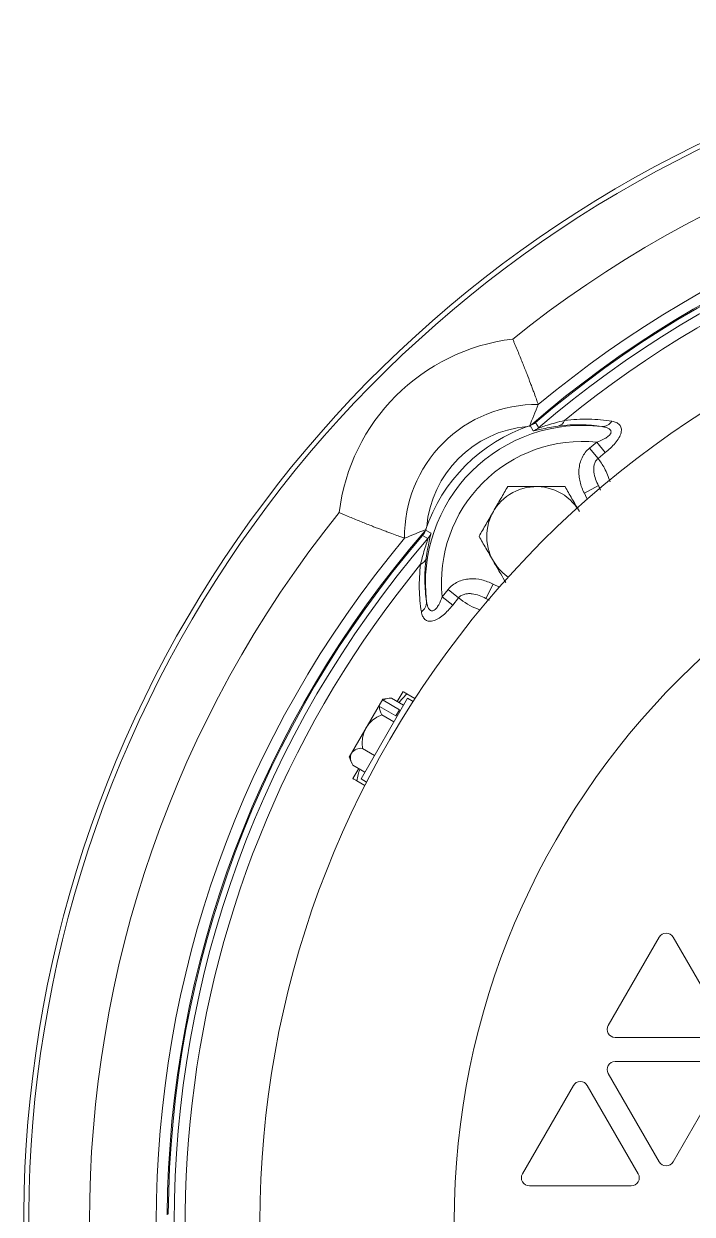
# Paper-space layout '_Left' of a CAD drawing. Header units: inches. Extents: x -4.5 to 6.9, y -4.5 to 4.5.
# Drawn here: x -4.479 to -1.981, y 0.029 to 4.479 of the extents above; entities that cross this region are included whole.
import ezdxf

# ---------------------------------------------------------------- set-up
doc = ezdxf.new("R2010")
doc.units = ezdxf.units.IN
doc.header["$MEASUREMENT"] = 0

psp = doc.layouts.new('_Left')

# ---------------------------------------------------------------- linework, layer by layer
at = {"color": 7, "linetype": 'Continuous', "lineweight": 15}
for p, q in [((-2.566, 2.9886), (-2.5546, 2.9686)), ((-2.5752, 2.957), (-2.5861, 2.9772)), ((-2.3373, 2.9152), (-2.3645, 2.8931)), ((-2.3328, 2.8543), (-2.3645, 2.8931)), ((-2.306, 2.876), (-2.3373, 2.9152)), ((-2.306, 2.876), (-2.3328, 2.8543)), ((-2.331, 2.7526), (-2.3839, 2.7243)), ((-2.9772, 2.5861), (-2.957, 2.5752)), ((-2.9686, 2.5546), (-2.9886, 2.566)), ((-2.8931, 2.3645), (-2.9152, 2.3373)), ((-2.8543, 2.3328), (-2.8931, 2.3645)), ((-2.7526, 2.331), (-2.7243, 2.3839)), ((-2.876, 2.306), (-2.9152, 2.3373)), ((-2.8543, 2.3328), (-2.876, 2.306)), ((-3.083, 1.9454), (-3.0616, 1.9824)), ((-3.0773, 1.9421), (-3.0471, 1.974)), ((-3.017, 1.9566), (-3.0471, 1.974)), ((-3.2625, 1.7381), (-3.1375, 1.9546)), ((-3.0446, 1.9575), (-3.2186, 1.6562)), ((-3.0886, 1.8914), (-3.1497, 1.9267)), ((-3.1362, 1.9501), (-3.0751, 1.9148)), ((-3.1045, 1.9579), (-3.0595, 1.9318)), ((-3.0751, 1.9148), (-3.0886, 1.8914)), ((-3.0241, 1.9457), (-3.0446, 1.9575)), ((-3.1406, 1.8954), (-3.0955, 1.8693)), ((-3.2128, 1.7704), (-3.1677, 1.7443)), ((-3.2491, 1.6576), (-3.2273, 1.6954)), ((-3.2488, 1.7079), (-3.2038, 1.6818)), ((-3.2044, 1.6318), (-3.2346, 1.6492)), ((-3.2186, 1.6562), (-3.198, 1.6442)), ((-2.1044, 1.065), (-2.295, 0.735)), ((-1.862, 0.735), (-2.0525, 1.065)), ((-2.269, 0.69), (-1.8879, 0.69)), ((-1.8879, 0.6), (-2.269, 0.6)), ((-2.295, 0.555), (-2.1044, 0.225)), ((-2.0525, 0.225), (-1.862, 0.555)), ((-2.4249, 0.51), (-2.6154, 0.18)), ((-2.1824, 0.18), (-2.3729, 0.51)), ((-2.5894, 0.135), (-2.2084, 0.135))]:
    psp.add_line(p, q, dxfattribs=at)
at = {"color": 8, "linetype": 'Continuous', "lineweight": 15}
for p, q in [((-2.331, 2.7526), (-2.3258, 2.7425)), ((-2.7243, 2.3839), (-2.7016, 2.3731)), ((-2.7526, 2.331), (-2.739, 2.3238)), ((-2.7425, 2.3258), (-2.7526, 2.331))]:
    psp.add_line(p, q, dxfattribs=at)
at = {"color": 8, "linetype": 'Continuous', "lineweight": 15, "flags": 128}
psp.add_lwpolyline([(-2.3731, 2.7016), (-2.3755, 2.707), (-2.3839, 2.7243)], dxfattribs=at)
at = {"color": 7, "linetype": 'Continuous', "lineweight": 15}
psp.add_circle((0, 0), 2.87, dxfattribs=at)
for centre, radius, start, end in [((0, 0), 4.4789, 24.0279, 234.0919), ((0, 0), 4.4605, 24.1258, 234.0464), ((0, 0), 3.9431, 92.5582, 130.9048), ((0, 0), 3.9391, 92.5609, 130.6497), ((0, 0), 3.8754, 93.7738, 129.3759), ((0, 0), 3.5959, 108.2053, 71.7947), ((-2.5633, 2.5633), 0.7423, 96.8316, 173.1684), ((-2.5633, 2.5633), 0.4927, 89.1516, 180.8484), ((-2.4897, 3.0072), 0.0332, 284.8984, 339.6395), ((-2.3171, 3.0163), 0.0429, 267.9045, 327.2386), ((-2.39, 2.39), 0.5878, 83.0297, 186.9703), ((-2.39, 2.39), 0.6191, 108.4668, 161.5332), ((-2.5633, 2.5633), 0.4113, 94.8669, 175.1331), ((-2.5938, 3.0141), 0.06, 288.0903, 310.7061), ((-2.39, 2.39), 0.5278, 84.2694, 185.7306), ((-2.5633, 2.5633), 0.1855, 34.5236, 235.4764), ((0, 0), 4.2336, 141.2208, 218.7792), ((0, 0), 3.9431, 139.0908, 179.6123), ((0, 0), 3.9836, 140.0874, 219.9126), ((0, 0), 3.9391, 139.3503, 179.577), ((0, 0), 3.9165, 139.286, 220.714), ((-3.0141, 2.5938), 0.06, 319.2939, 341.9097), ((0, 0), 3.8754, 140.6241, 206.2262), ((-3.0072, 2.4897), 0.0332, 290.3605, 345.1016), ((-3.0163, 2.3171), 0.0429, 302.7614, 2.0955), ((-3.1072, 1.8999), 0.0581, 87.3725, 120.0623), ((-3.1318, 1.7681), 0.1597, 96.4551, 97.9716), ((-3.0917, 1.9267), 0.0581, 179.9377, 212.6275), ((-3.1183, 1.7915), 0.1597, 96.4551, 97.9716), ((-3.1048, 1.7913), 0.1665, 89.9055, 101.3478), ((-3.1048, 1.7913), 0.11, 108.9984, 191.0016), ((-3.1048, 1.7913), 0.1665, 198.6522, 210.0945), ((-3.2125, 1.7349), 0.0453, 156.9616, 216.6167), ((-3.218, 1.7254), 0.0453, 83.3833, 143.0384), ((-2.0785, 1.05), 0.03, 30, 150), ((-2.269, 0.72), 0.03, 150, 270), ((-2.269, 0.57), 0.03, 90, 210), ((-2.3989, 0.495), 0.03, 30, 150), ((-2.0785, 0.24), 0.03, 210, 330), ((-2.5894, 0.165), 0.03, 150, 270), ((-2.2084, 0.165), 0.03, 270, 30)]:
    psp.add_arc(centre, radius, start, end, dxfattribs=at)
at = {"color": 8, "linetype": 'Continuous', "lineweight": 15}
for radius, start, end in [(4.2336, 91.743, 128.7792), (3.9836, 92.2722, 129.9126), (3.9165, 92.5756, 130.714)]:
    psp.add_arc((0, 0), radius, start, end, dxfattribs=at)
at = {"color": 7, "linetype": 'Continuous', "lineweight": 15}
for points, knots in [([(-2.556, 3.0559), (-2.5563, 3.0568), (-2.5571, 3.0592), (-2.5592, 3.0651), (-2.5601, 3.0674), (-2.562, 3.0729), (-2.5632, 3.076), (-2.5669, 3.0862), (-2.5698, 3.0943), (-2.575, 3.1083), (-2.5769, 3.1133), (-2.5808, 3.1237), (-2.5829, 3.1291), (-2.5893, 3.1461), (-2.594, 3.1583), (-2.6042, 3.1844), (-2.6096, 3.198), (-2.6209, 3.226), (-2.6268, 3.2406), (-2.6359, 3.2628), (-2.639, 3.2703), (-2.6437, 3.2815), (-2.6453, 3.2853), (-2.6484, 3.2928), (-2.65, 3.2966), (-2.6516, 3.3003)], [0, 0, 0, 0, 0.125, 0.125, 0.1875, 0.1875, 0.25, 0.25, 0.375, 0.375, 0.4375, 0.4375, 0.5, 0.5, 0.625, 0.625, 0.75, 0.75, 0.875, 0.875, 0.9375, 0.9375, 0.96875, 0.96875, 1, 1, 1, 1]), ([(-2.5546, 2.9686), (-2.5546, 2.9684), (-2.5536, 2.9686), (-2.5501, 2.9696), (-2.5475, 2.9704), (-2.5383, 2.9734), (-2.5303, 2.976), (-2.5122, 2.9817), (-2.5021, 2.9847), (-2.4811, 2.9904), (-2.4701, 2.9931), (-2.4586, 2.9957)], [0, 0, 0, 0, 0.125, 0.125, 0.25, 0.25, 0.5, 0.5, 0.75, 0.75, 1, 1, 1, 1]), ([(-2.4586, 2.9957), (-2.4266, 2.9998), (-2.396, 3.0013), (-2.3369, 3.0001), (-2.3085, 2.9974), (-2.281, 2.9931)], [0, 0, 0, 0, 0.5, 0.5, 1, 1, 1, 1]), ([(-2.281, 2.9931), (-2.2752, 2.9922), (-2.2698, 2.9907), (-2.2603, 2.9864), (-2.256, 2.9836), (-2.2495, 2.9766), (-2.2472, 2.9722), (-2.2455, 2.9647), (-2.2452, 2.9621), (-2.2454, 2.9564), (-2.2458, 2.9534), (-2.2479, 2.9443), (-2.2507, 2.9377), (-2.2583, 2.9246), (-2.2631, 2.918), (-2.2792, 2.8989), (-2.2923, 2.887), (-2.306, 2.876)], [0, 0, 0, 0, 0.125, 0.125, 0.25, 0.25, 0.375, 0.375, 0.4375, 0.4375, 0.5, 0.5, 0.625, 0.625, 0.75, 0.75, 1, 1, 1, 1]), ([(-2.4812, 2.9752), (-2.4932, 2.9736), (-2.5047, 2.9717), (-2.5261, 2.9677), (-2.5361, 2.9656), (-2.5536, 2.9616), (-2.561, 2.9598), (-2.5718, 2.9572), (-2.5749, 2.9566), (-2.5752, 2.957)], [0, 0, 0, 0, 0.25, 0.25, 0.5, 0.5, 0.75, 0.75, 1, 1, 1, 1]), ([(-2.3187, 2.9734), (-2.3437, 2.9773), (-2.3696, 2.9796), (-2.4236, 2.9805), (-2.4517, 2.9791), (-2.4812, 2.9752)], [0, 0, 0, 0, 0.5, 0.5, 1, 1, 1, 1]), ([(-2.3373, 2.9152), (-2.3271, 2.919), (-2.3169, 2.9231), (-2.3028, 2.9308), (-2.2982, 2.9337), (-2.2923, 2.9385), (-2.2905, 2.9402), (-2.2874, 2.9438), (-2.2861, 2.9457), (-2.2844, 2.9495), (-2.284, 2.9514), (-2.2841, 2.9551), (-2.2846, 2.9568), (-2.2863, 2.9599), (-2.2875, 2.9614), (-2.2903, 2.9639), (-2.2919, 2.965), (-2.2971, 2.968), (-2.3011, 2.9695), (-2.3096, 2.9719), (-2.314, 2.9728), (-2.3187, 2.9734)], [0, 0, 0, 0, 0.25, 0.25, 0.375, 0.375, 0.4375, 0.4375, 0.5, 0.5, 0.5625, 0.5625, 0.625, 0.625, 0.6875, 0.6875, 0.75, 0.75, 0.875, 0.875, 1, 1, 1, 1]), ([(-2.3839, 2.7243), (-2.3912, 2.738), (-2.3966, 2.7522), (-2.4018, 2.7745), (-2.4031, 2.7821), (-2.4044, 2.7974), (-2.4045, 2.8051), (-2.4034, 2.8203), (-2.4022, 2.828), (-2.3984, 2.8429), (-2.3959, 2.8501), (-2.3893, 2.864), (-2.3852, 2.8706), (-2.3759, 2.8827), (-2.3705, 2.8882), (-2.3645, 2.8931)], [0, 0, 0, 0, 0.25, 0.25, 0.375, 0.375, 0.5, 0.5, 0.625, 0.625, 0.75, 0.75, 0.875, 0.875, 1, 1, 1, 1]), ([(-2.3328, 2.8543), (-2.3365, 2.8512), (-2.3395, 2.8475), (-2.3442, 2.8393), (-2.3459, 2.8348), (-2.3492, 2.8214), (-2.3492, 2.812), (-2.3471, 2.7941), (-2.3448, 2.7853), (-2.3389, 2.7685), (-2.3353, 2.7605), (-2.331, 2.7526)], [0, 0, 0, 0, 0.125, 0.125, 0.25, 0.25, 0.5, 0.5, 0.75, 0.75, 1, 1, 1, 1]), ([(-2.6704, 2.7488), (-2.6788, 2.7342), (-2.6873, 2.7193), (-2.7007, 2.6962), (-2.7052, 2.6884), (-2.7145, 2.6724), (-2.7192, 2.6641), (-2.7239, 2.656)], [0, 0, 0, 0, 0.5, 0.5, 0.75, 0.75, 1, 1, 1, 1]), ([(-2.5633, 2.7488), (-2.5821, 2.7488), (-2.6004, 2.7488), (-2.6274, 2.7488), (-2.6363, 2.7488), (-2.6536, 2.7488), (-2.6621, 2.7488), (-2.6704, 2.7488)], [0, 0, 0, 0, 0.5, 0.5, 0.75, 0.75, 1, 1, 1, 1]), ([(-2.4562, 2.7488), (-2.4728, 2.7488), (-2.4902, 2.7488), (-2.517, 2.7488), (-2.5261, 2.7488), (-2.5445, 2.7488), (-2.5539, 2.7488), (-2.5633, 2.7488)], [0, 0, 0, 0, 0.5, 0.5, 0.75, 0.75, 1, 1, 1, 1]), ([(-2.4026, 2.656), (-2.4119, 2.6721), (-2.4211, 2.688), (-2.4391, 2.7193), (-2.4478, 2.7342), (-2.4562, 2.7488)], [0, 0, 0, 0, 0.5, 0.5, 1, 1, 1, 1]), ([(-3.0559, 2.556), (-3.0568, 2.5563), (-3.0592, 2.5571), (-3.0651, 2.5592), (-3.0674, 2.5601), (-3.0729, 2.562), (-3.076, 2.5632), (-3.0862, 2.5669), (-3.0943, 2.5698), (-3.1083, 2.575), (-3.1133, 2.5769), (-3.1237, 2.5808), (-3.1291, 2.5829), (-3.1461, 2.5893), (-3.1583, 2.594), (-3.1844, 2.6042), (-3.198, 2.6096), (-3.226, 2.6209), (-3.2406, 2.6268), (-3.2628, 2.6359), (-3.2703, 2.639), (-3.2815, 2.6437), (-3.2853, 2.6453), (-3.2928, 2.6484), (-3.2966, 2.65), (-3.3003, 2.6516)], [0, 0, 0, 0, 0.125, 0.125, 0.1875, 0.1875, 0.25, 0.25, 0.375, 0.375, 0.4375, 0.4375, 0.5, 0.5, 0.625, 0.625, 0.75, 0.75, 0.875, 0.875, 0.9375, 0.9375, 0.96875, 0.96875, 1, 1, 1, 1]), ([(-2.7239, 2.656), (-2.7332, 2.6399), (-2.7424, 2.624), (-2.7604, 2.5927), (-2.7691, 2.5778), (-2.7775, 2.5633)], [0, 0, 0, 0, 0.5, 0.5, 1, 1, 1, 1]), ([(-2.9957, 2.4586), (-2.9931, 2.4701), (-2.9904, 2.4811), (-2.9847, 2.5021), (-2.9817, 2.5121), (-2.9761, 2.5303), (-2.9734, 2.5383), (-2.9704, 2.5475), (-2.9696, 2.55), (-2.9686, 2.5536), (-2.9684, 2.5546), (-2.9686, 2.5546)], [0, 0, 0, 0, 0.25, 0.25, 0.5, 0.5, 0.75, 0.75, 0.875, 0.875, 1, 1, 1, 1]), ([(-2.957, 2.5752), (-2.9566, 2.5749), (-2.9572, 2.5719), (-2.9598, 2.5611), (-2.9616, 2.5536), (-2.9656, 2.5361), (-2.9677, 2.5261), (-2.9717, 2.5047), (-2.9736, 2.4932), (-2.9752, 2.4812)], [0, 0, 0, 0, 0.25, 0.25, 0.5, 0.5, 0.75, 0.75, 1, 1, 1, 1]), ([(-2.7775, 2.5633), (-2.7691, 2.5487), (-2.7605, 2.5338), (-2.7471, 2.5107), (-2.7426, 2.5029), (-2.7334, 2.4869), (-2.7286, 2.4786), (-2.7239, 2.4705)], [0, 0, 0, 0, 0.5, 0.5, 0.75, 0.75, 1, 1, 1, 1]), ([(-2.9931, 2.281), (-2.9974, 2.3085), (-3.0001, 2.3369), (-3.0013, 2.396), (-2.9998, 2.4266), (-2.9957, 2.4586)], [0, 0, 0, 0, 0.5, 0.5, 1, 1, 1, 1]), ([(-2.9752, 2.4812), (-2.9791, 2.4517), (-2.9805, 2.4236), (-2.9796, 2.3696), (-2.9773, 2.3437), (-2.9734, 2.3187)], [0, 0, 0, 0, 0.5, 0.5, 1, 1, 1, 1]), ([(-2.7239, 2.4705), (-2.7145, 2.4542), (-2.6984, 2.4263), (-2.6837, 2.4009), (-2.6777, 2.3904)], [0, 0, 0, 0, 0.586714, 1, 1, 1, 1]), ([(-2.8931, 2.3645), (-2.8882, 2.3705), (-2.8827, 2.3758), (-2.8707, 2.3852), (-2.8641, 2.3892), (-2.8433, 2.3991), (-2.8281, 2.4028), (-2.7977, 2.4051), (-2.7822, 2.4036), (-2.7524, 2.3967), (-2.7379, 2.3911), (-2.7243, 2.3839)], [0, 0, 0, 0, 0.125, 0.125, 0.25, 0.25, 0.5, 0.5, 0.75, 0.75, 1, 1, 1, 1]), ([(-2.9734, 2.3187), (-2.9728, 2.314), (-2.9719, 2.3095), (-2.9695, 2.3011), (-2.968, 2.2971), (-2.964, 2.2901), (-2.9615, 2.2872), (-2.9568, 2.2846), (-2.9551, 2.2841), (-2.9514, 2.284), (-2.9495, 2.2844), (-2.9438, 2.2869), (-2.94, 2.2904), (-2.9336, 2.2983), (-2.9308, 2.3028), (-2.9231, 2.317), (-2.919, 2.3271), (-2.9152, 2.3373)], [0, 0, 0, 0, 0.125, 0.125, 0.25, 0.25, 0.375, 0.375, 0.4375, 0.4375, 0.5, 0.5, 0.625, 0.625, 0.75, 0.75, 1, 1, 1, 1]), ([(-2.7526, 2.331), (-2.7605, 2.3353), (-2.7686, 2.339), (-2.7854, 2.3449), (-2.7942, 2.3471), (-2.8076, 2.3487), (-2.8121, 2.3489), (-2.8213, 2.3486), (-2.8259, 2.3481), (-2.8348, 2.3459), (-2.8393, 2.3442), (-2.8475, 2.3395), (-2.8512, 2.3365), (-2.8543, 2.3328)], [0, 0, 0, 0, 0.25, 0.25, 0.5, 0.5, 0.625, 0.625, 0.75, 0.75, 0.875, 0.875, 1, 1, 1, 1]), ([(-2.876, 2.306), (-2.8815, 2.2991), (-2.8872, 2.2925), (-2.899, 2.2799), (-2.9052, 2.2739), (-2.918, 2.2631), (-2.9245, 2.2584), (-2.9377, 2.2507), (-2.9441, 2.248), (-2.9533, 2.2458), (-2.9563, 2.2454), (-2.9619, 2.2452), (-2.9646, 2.2455), (-2.9696, 2.2466), (-2.972, 2.2474), (-2.9763, 2.2497), (-2.9782, 2.2511), (-2.9836, 2.256), (-2.9864, 2.2602), (-2.9907, 2.2697), (-2.9922, 2.2752), (-2.9931, 2.281)], [0, 0, 0, 0, 0.125, 0.125, 0.25, 0.25, 0.375, 0.375, 0.5, 0.5, 0.5625, 0.5625, 0.625, 0.625, 0.6875, 0.6875, 0.75, 0.75, 0.875, 0.875, 1, 1, 1, 1]), ([(-3.2346, 1.6492), (-3.2329, 1.657), (-3.2297, 1.6718), (-3.2251, 1.6861), (-3.2229, 1.6929)], [0, 0, 0, 0, 0.524958, 1, 1, 1, 1]), ([(-3.2491, 1.6576), (-3.2491, 1.6576), (-3.2488, 1.6574), (-3.2475, 1.6566), (-3.2465, 1.6561), (-3.2427, 1.6539), (-3.239, 1.6518), (-3.2346, 1.6492)], [0, 0, 0, 0, 0.25, 0.25, 0.5, 0.5, 1, 1, 1, 1])]:
    psp.add_open_spline(points, degree=3, knots=knots, dxfattribs=at)
for points in [[(-2.5895, 2.9737), (-2.5781, 3.0015), (-2.567, 3.0287), (-2.556, 3.0555)], [(-2.556, 3.0555), (-2.5559, 3.0557), (-2.5559, 3.0558), (-2.556, 3.0559)], [(-2.5861, 2.9772), (-2.5787, 2.9797), (-2.572, 2.9835), (-2.566, 2.9886)], [(-3.0555, 2.556), (-3.0287, 2.567), (-3.0015, 2.5781), (-2.9737, 2.5895)], [(-2.9886, 2.566), (-2.9835, 2.572), (-2.9797, 2.5787), (-2.9772, 2.5861)], [(-3.0559, 2.556), (-3.0558, 2.5559), (-3.0557, 2.5559), (-3.0555, 2.556)], [(-3.0471, 1.974), (-3.056, 1.9791), (-3.0616, 1.9824), (-3.0616, 1.9824)]]:
    psp.add_open_spline(points, degree=3, dxfattribs=at)
at = {"color": 8, "linetype": 'Continuous', "lineweight": 15}
for points, knots in [([(-2.3328, 2.8543), (-2.3243, 2.8425), (-2.3053, 2.8159), (-2.2934, 2.7841), (-2.2868, 2.7665)], [0, 0, 0, 0, 0.444716, 1, 1, 1, 1]), ([(-2.3232, 2.7356), (-2.3253, 2.741), (-2.3275, 2.7469), (-2.3307, 2.7521), (-2.331, 2.7526)], [0, 0, 0, 0, 0.901745, 1, 1, 1, 1]), ([(-2.7723, 2.2877), (-2.7761, 2.2889), (-2.8071, 2.2987), (-2.8322, 2.3169), (-2.8543, 2.3328)], [0, 0, 0, 0, 0.122332, 1, 1, 1, 1])]:
    psp.add_open_spline(points, degree=3, knots=knots, dxfattribs=at)

doc.saveas('drawing.dxf')
